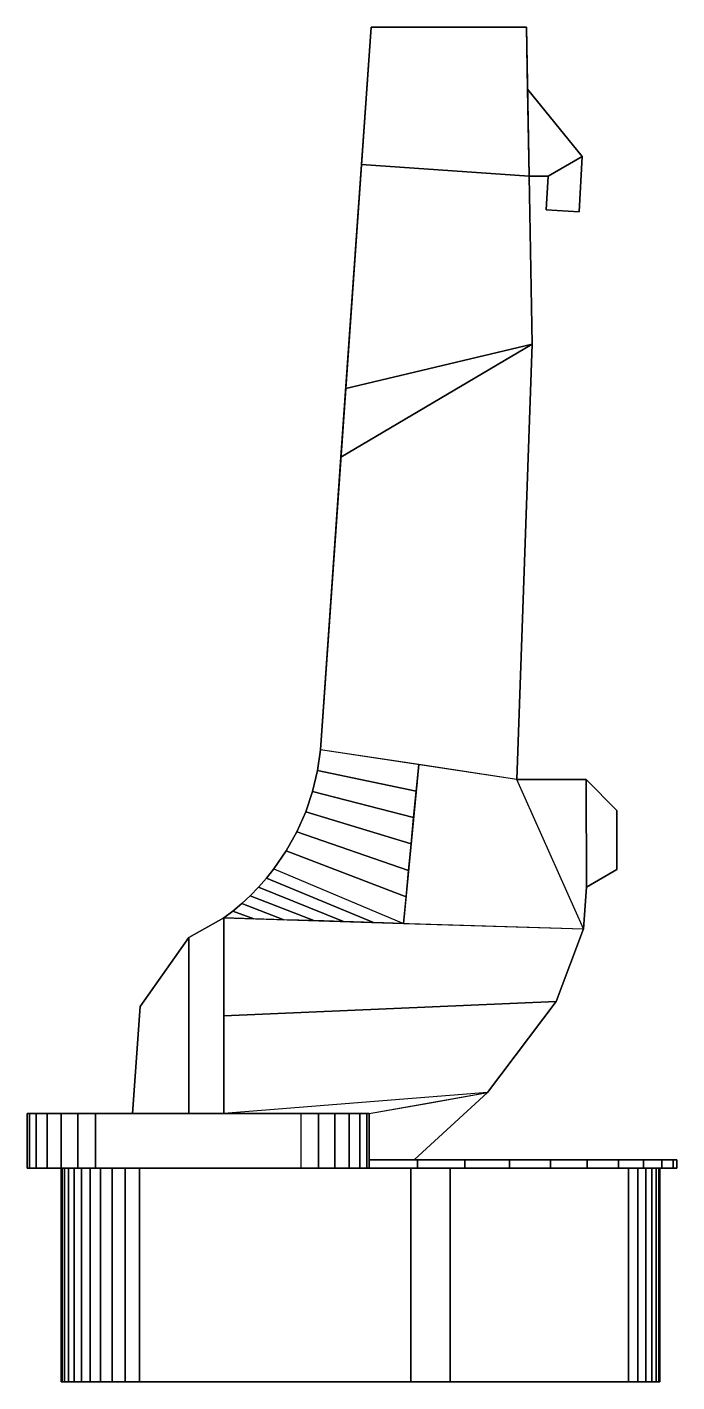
# Model space of a CAD drawing. Header units: millimetres. Extents: x -35.5 to 2.5, y -51 to 28.3.
import ezdxf

# ---------------------------------------------------------------- set-up
doc = ezdxf.new("R2010")
doc.units = ezdxf.units.MM
doc.layers.add('ACESSORIOS', color=1, linetype='Continuous')
doc.layers.add('AUX', color=3, linetype='Continuous')

msp = doc.modelspace()

# ---------------------------------------------------------------- linework, layer by layer
at = {"layer": 'ACESSORIOS'}
for p in [(-12.6, -14.872, 8.375), (-24, -23.846, 8.375)]:
    msp.add_line(p, (-13.482, -24.164, 8.375), dxfattribs=at)
for points in [[(-15.387, 28.286, -8.375), (-6.29, 28.286, -8.375), (-6.138, 19.566, -8.375), (-15.949, 20.252, -8.375)], [(-15.387, 28.286, 8.375), (-6.29, 28.286, 8.375), (-6.138, 19.566, 8.375), (-15.949, 20.252, 8.375)], [(-6.29, 28.286, 8.375), (-6.227, 24.65, 8.375), (-6.227, 24.65, -8.375), (-6.29, 28.286, -8.375)], [(-6.227, 24.65, -8.375), (-3.036, 20.706, -8.375), (-3.036, 20.706, 8.375), (-6.227, 24.65, 8.375)], [(-6.227, 24.65, -8.375), (-3.036, 20.706, -8.375), (-5.037, 19.566, -8.375), (-6.138, 19.566, -8.375)], [(-3.036, 20.706, 8.375), (-6.227, 24.65, 8.375), (-6.138, 19.566, 8.375), (-5.037, 19.566, 8.375)], [(-5.147, 17.587, 8.375), (-3.215, 17.48, 8.375), (-3.036, 20.706, 8.375), (-5.037, 19.566, 8.375)], [(-5.037, 19.566, -8.375), (-3.036, 20.706, -8.375), (-3.215, 17.48, -8.375), (-5.147, 17.587, -8.375)], [(-3.036, 20.706, -8.375), (-5.037, 19.566, -8.375), (-5.147, 17.587, -8.375), (-3.215, 17.48, -8.375)], [(-3.036, 20.706, 8.375), (-5.037, 19.566, 8.375), (-5.147, 17.587, 8.375), (-3.215, 17.48, 8.375)], [(-3.215, 17.48, -8.375), (-3.036, 20.706, -8.375), (-3.036, 20.706, 8.375), (-3.215, 17.48, 8.375)], [(-15.949, 20.252, -8.375), (-6.138, 19.566, -8.375), (-5.966, 9.735, -8.375), (-17.147, 3.124, -8.375)], [(-15.949, 20.252, 8.375), (-6.138, 19.566, 8.375), (-5.966, 9.735, 8.375), (-16.866, 7.141, 8.375)], [(-5.037, 19.566, 8.375), (-6.138, 19.566, 8.375), (-6.138, 19.566, -8.375), (-5.037, 19.566, -8.375)], [(-6.138, 19.566, 8.375), (-5.966, 9.735, 8.375), (-5.966, 9.735, -8.375), (-6.138, 19.566, -8.375)], [(-5.147, 17.587, -8.375), (-5.037, 19.566, -8.375), (-5.037, 19.566, 8.375), (-5.147, 17.587, 8.375)], [(-5.147, 17.587, -8.375), (-3.215, 17.48, -8.375), (-3.215, 17.48, 8.375), (-5.147, 17.587, 8.375)], [(-5.966, 9.735, -8.375), (-6.856, -15.74, -8.375), (-18.345, -14.005, -8.375), (-17.147, 3.124, -8.375)], [(-5.966, 9.735, 8.375), (-6.856, -15.74, 8.375), (-18.345, -14.005, 8.375), (-16.866, 7.141, 8.375)], [(-6.856, -15.74, 8.375), (-5.966, 9.735, 8.375), (-5.966, 9.735, -8.375), (-6.856, -15.74, -8.375)], [(-6.856, -15.74, 8.375), (-12.6, -14.872, 8.375), (-13.482, -24.164, 8.375), (-2.965, -24.482, 8.375)], [(-6.856, -15.74, -8.375), (-12.6, -14.872, -8.375), (-13.482, -24.164, -8.375), (-2.965, -24.482, -8.375)], [(-6.856, -15.74, -8.375), (-2.801, -15.75, -8.375), (-2.801, -15.75, 8.375), (-6.856, -15.74, 8.375)], [(-6.856, -15.74, 8.375), (-2.801, -15.75, 8.375), (-2.795, -22.052, 8.375), (-2.965, -24.482, 8.375)], [(-6.856, -15.74, -8.375), (-2.801, -15.75, -8.375), (-2.795, -22.052, -8.375), (-2.965, -24.482, -8.375)], [(-2.801, -15.75, 8.375), (-1.003, -17.552, 8.375), (-1.006, -21.022, 8.375), (-2.795, -22.052, 8.375)], [(-2.801, -15.75, -8.375), (-1.003, -17.552, -8.375), (-1.006, -21.022, -8.375), (-2.795, -22.052, -8.375)], [(-1.006, -21.022, -8.375), (-1.003, -17.552, -8.375), (-1.003, -17.552, 8.375), (-1.006, -21.022, 8.375)], [(-21.503, -21.527, 9.159), (-21.503, -21.527, -7.591), (-21.065, -20.977, -7.571), (-21.065, -20.977, 9.179)], [(-2.795, -22.052, -8.375), (-1.006, -21.022, -8.375), (-1.006, -21.022, 8.375), (-2.795, -22.052, 8.375)], [(-22.45, -22.546, 8.964), (-22.45, -22.546, -7.786), (-21.966, -22.051, -7.665), (-21.966, -22.051, 9.085)], [(-21.966, -22.051, -7.665), (-21.966, -22.051, 9.085), (-21.503, -21.527, 9.159), (-21.503, -21.527, -7.591)], [(-22.952, -23.011, -7.948), (-22.952, -23.011, 8.802), (-22.45, -22.546, 8.964), (-22.45, -22.546, -7.786)], [(-23.47, -23.444, 8.604), (-24, -23.846, 8.375), (-24, -23.846, -8.375), (-23.47, -23.444, -8.146)], [(-23.47, -23.444, 8.604), (-23.47, -23.444, -8.146), (-22.952, -23.011, -7.948), (-22.952, -23.011, 8.802)], [(-26.051, -35.3, 8.375), (-26.051, -24.985, 8.375), (-24, -23.846, 8.375), (-24, -35.3, 8.375)], [(-26.051, -35.3, -8.375), (-26.051, -24.985, -8.375), (-24, -23.846, -8.375), (-24, -35.3, -8.375)], [(-24, -29.573, 8.375), (-24, -23.846, 8.375), (-2.965, -24.482, 8.375), (-4.556, -28.739, 8.375)], [(-24, -29.573, -8.375), (-24, -23.846, -8.375), (-2.965, -24.482, -8.375), (-4.556, -28.739, -8.375)], [(-29.334, -35.3, 8.375), (-28.896, -29.039, 8.375), (-26.051, -24.985, 8.375), (-26.051, -35.3, 8.375)], [(-29.334, -35.3, -8.375), (-28.896, -29.039, -8.375), (-26.051, -24.985, -8.375), (-26.051, -35.3, -8.375)], [(-28.896, -29.039, 8.375), (-29.334, -35.3, 8.375), (-29.334, -35.3, -8.375), (-28.896, -29.039, -8.375)], [(-24, -35.3, 8.375), (-24, -29.573, 8.375), (-4.556, -28.739, 8.375), (-8.568, -34.063, 8.375)], [(-24, -35.3, -8.375), (-24, -29.573, -8.375), (-4.556, -28.739, -8.375), (-8.568, -34.063, -8.375)], [(-8.568, -34.063, 8.375), (-24, -35.3, 8.375), (-15.5, -35.3, 8.375), (-12.034, -34.682, 8.375)], [(-15.5, -35.3, 8.375), (-8.568, -34.063, 8.375), (-12.856, -38, 8.375), (-15.5, -38, 8.375)], [(-35.5, -38.5, -24.493), (-35.5, -35.3, -24.493), (-35.5, -35.3, 24.507), (-35.5, -38.5, 24.507)], [(-15.5, -35.3, -24.493), (-35.5, -35.3, -24.493), (-35.5, -35.3, 24.507), (-15.5, -35.3, 24.507)], [(-31.5, -38.5, -28.493), (-31.5, -35.3, -28.493), (-19.5, -35.3, -28.493), (-19.5, -38.5, -28.493)], [(-31.5, -38.5, 28.507), (-31.5, -35.3, 28.507), (-19.5, -35.3, 28.507), (-19.5, -38.5, 28.507)], [(-29.334, -35.3, -8.375), (-15.5, -35.3, -8.375), (-15.5, -35.3, 8.375), (-29.334, -35.3, 8.375)], [(-15.5, -38, -8.375), (-15.5, -35.3, -8.375), (-15.5, -35.3, -24.493), (-15.5, -38.5, -24.493)], [(-15.5, -35.3, 8.375), (-15.5, -38, 8.375), (-15.5, -38, 18.493), (-15.5, -35.3, 18.493)], [(-15.5, -35.3, 18.493), (-15.5, -38.5, 18.493), (-15.5, -38.5, 24.507), (-15.5, -35.3, 24.507)], [(-12.856, -38, -8.375), (-15.5, -38, -8.375), (-15.5, -38, 8.375), (-12.856, -38, 8.375)], [(-35.5, -38.5, -24.493), (-15.5, -38.5, -24.493), (-15.5, -38.5, 24.507), (-35.5, -38.5, 24.507)], [(-28.923, -51, -11.8), (-28.923, -38.5, -11.8), (-13.061, -38.5, -11.8), (-13.061, -51, -11.8)], [(-28.923, -51, 11.8), (-13.061, -51, 11.8), (-13.061, -38.5, 11.8), (-28.923, -38.5, 11.8)], [(-13.061, -51, -11.8), (-13.061, -38.5, -11.8), (-10.751, -38.5, -7.8), (-10.751, -51, -7.8)], [(-13.061, -51, 11.8), (-10.751, -51, 7.8), (-10.751, -38.5, 7.8), (-13.061, -38.5, 11.8)], [(-10.751, -51, -7.8), (-10.751, -38.5, -7.8), (-0.334, -38.5, -7.8), (-0.334, -51, -7.8)], [(-10.751, -51, 7.8), (-10.751, -38.5, 7.8), (-0.334, -38.5, 7.8), (-0.334, -51, 7.8)]]:
    msp.add_3dface(points, dxfattribs=at)
at = {"layer": 'AUX'}
for p, q in [((-26.051, -24.985, -8.375), (-28.896, -29.039, -8.375)), ((-28.896, -29.039, 8.375), (-26.051, -24.985, 8.375)), ((-15.5, -38, 18.493), (-15.5, -38, -18.493)), ((-15.5, -38.5, 18.493), (-15.5, -38.5, -18.493)), ((-10.751, -38.5, -7.8), (-10.751, -38.5, 0)), ((-10.751, -38.5, 0), (-10.751, -38.5, 7.8)), ((-10.751, -51, -7.8), (-10.751, -51, 0)), ((-10.751, -51, 0), (-10.751, -51, 7.8))]:
    msp.add_line(p, q, dxfattribs=at)
for points in [[(-15.387, 28.286, -8.375), (-18.345, -14.005, -8.375), (-18.345, -14.005, 8.375), (-15.387, 28.286, 8.375)], [(-6.29, 28.286, 8.375), (-6.29, 28.286, -8.375), (-15.387, 28.286, -8.375), (-15.387, 28.286, 8.375)], [(-18.345, -14.005, -8.375), (-18.517, -15.224, -8.042), (-18.517, -15.224, 8.708), (-18.345, -14.005, 8.375)], [(-18.517, -15.224, 8.708), (-18.804, -16.445, 8.938), (-18.804, -16.445, -7.812), (-18.517, -15.224, -8.042)], [(-1.003, -17.552, -8.375), (-2.801, -15.75, -8.375), (-2.801, -15.75, 8.375), (-1.003, -17.552, 8.375)], [(-18.804, -16.445, -7.812), (-19.206, -17.647, -7.67), (-19.206, -17.647, 9.08), (-18.804, -16.445, 8.938)], [(-19.206, -17.647, 9.08), (-19.206, -17.647, -7.67), (-19.721, -18.812, -7.598), (-19.721, -18.812, 9.152)], [(-1.006, -21.022, -8.375), (-1.003, -17.552, -8.375), (-1.003, -17.552, 8.375), (-1.006, -21.022, 8.375)], [(-19.721, -18.812, 9.152), (-20.343, -19.926, 9.177), (-20.343, -19.926, -7.573), (-19.721, -18.812, -7.598)], [(-20.343, -19.926, -7.573), (-21.065, -20.977, -7.571), (-21.065, -20.977, 9.179), (-20.343, -19.926, 9.177)], [(-2.795, -22.052, 8.375), (-1.006, -21.022, 8.375), (-1.006, -21.022, -8.375), (-2.795, -22.052, -8.375)], [(-2.965, -24.482, -8.375), (-2.795, -22.052, -8.375), (-2.795, -22.052, 8.375), (-2.965, -24.482, 8.375)], [(-24, -23.846, 8.375), (-24, -23.846, -8.375), (-26.051, -24.985, -8.375), (-26.051, -24.985, 8.375)], [(-4.556, -28.739, 8.375), (-2.965, -24.482, 8.375), (-2.965, -24.482, -8.375), (-4.556, -28.739, -8.375)], [(-26.051, -24.985, -8.375), (-28.896, -29.039, -8.375), (-28.896, -29.039, 8.375), (-26.051, -24.985, 8.375)], [(-4.556, -28.739, -8.375), (-8.568, -34.063, -8.375), (-8.568, -34.063, 8.375), (-4.556, -28.739, 8.375)], [(-12.856, -38, 8.375), (-8.568, -34.063, 8.375), (-8.568, -34.063, -8.375), (-12.856, -38, -8.375)], [(-28.923, -38.5, 11.8), (-28.923, -38.5, -11.8), (-13.061, -38.5, -11.8), (-13.061, -38.5, 11.8)], [(-13.061, -38.5, 11.8), (-13.061, -38.5, -11.8), (-10.751, -38.5, -7.8), (-10.751, -38.5, 7.8)], [(-28.923, -51, 11.8), (-28.923, -51, -11.8), (-13.061, -51, -11.8), (-13.061, -51, 11.8)], [(-13.061, -51, 11.8), (-13.061, -51, -11.8), (-10.751, -51, -7.8), (-10.751, -51, 7.8)]]:
    msp.add_3dface(points, dxfattribs=at)

# ---------------------------------------------------------------- meshes
at = {"layer": 'ACESSORIOS'}
mesh = msp.add_polymesh((2, 7), dxfattribs=at)
for k, corner in enumerate([(-18.345, -14.005, 8.375), (-18.517, -15.224, 8.708), (-18.804, -16.445, 8.938), (-19.206, -17.647, 9.08), (-19.721, -18.812, 9.152), (-20.343, -19.926, 9.177), (-21.065, -20.977, 9.179), (-12.6, -14.872, 8.375), (-12.747, -16.421, 8.375), (-12.894, -17.969, 8.375), (-13.041, -19.518, 8.375), (-13.188, -21.067, 8.375), (-13.335, -22.615, 8.375), (-13.482, -24.164, 8.375)]):
    mesh.set_mesh_vertex(divmod(k, 7), corner)
mesh = msp.add_polymesh((2, 7), dxfattribs=at)
for k, corner in enumerate([(-18.345, -14.005, -8.375), (-18.517, -15.224, -8.042), (-18.804, -16.445, -7.812), (-19.206, -17.647, -7.67), (-19.721, -18.812, -7.598), (-20.343, -19.926, -7.573), (-21.065, -20.977, -7.571), (-12.6, -14.872, -8.375), (-12.747, -16.421, -8.375), (-12.894, -17.969, -8.375), (-13.041, -19.518, -8.375), (-13.188, -21.067, -8.375), (-13.335, -22.615, -8.375), (-13.482, -24.164, -8.375)]):
    mesh.set_mesh_vertex(divmod(k, 7), corner)
mesh = msp.add_polymesh((2, 7), dxfattribs=at)
for k, corner in enumerate([(-24, -23.846, 8.375), (-23.47, -23.444, 8.604), (-22.952, -23.011, 8.802), (-22.45, -22.546, 8.964), (-21.966, -22.051, 9.085), (-21.503, -21.527, 9.159), (-21.065, -20.977, 9.179), (-24, -23.846, 8.375), (-22.247, -23.899, 8.375), (-20.494, -23.952, 8.375), (-18.741, -24.005, 8.375), (-16.988, -24.058, 8.375), (-15.235, -24.111, 8.375), (-13.482, -24.164, 8.375)]):
    mesh.set_mesh_vertex(divmod(k, 7), corner)
mesh = msp.add_polymesh((2, 7), dxfattribs=at)
for k, corner in enumerate([(-24, -23.846, -8.375), (-23.47, -23.444, -8.146), (-22.952, -23.011, -7.948), (-22.45, -22.546, -7.786), (-21.966, -22.051, -7.665), (-21.503, -21.527, -7.591), (-21.065, -20.977, -7.571), (-24, -23.846, -8.375), (-22.247, -23.899, -8.375), (-20.494, -23.952, -8.375), (-18.741, -24.005, -8.375), (-16.988, -24.058, -8.375), (-15.235, -24.111, -8.375), (-13.482, -24.164, -8.375)]):
    mesh.set_mesh_vertex(divmod(k, 7), corner)
mesh = msp.add_polymesh((2, 7), dxfattribs=at)
for k, corner in enumerate([(-31.5, -38.5, 28.507), (-32.535, -38.5, 28.371), (-33.5, -38.5, 27.971), (-34.328, -38.5, 27.335), (-34.964, -38.5, 26.507), (-35.364, -38.5, 25.542), (-35.5, -38.5, 24.507), (-31.5, -35.3, 28.507), (-32.535, -35.3, 28.371), (-33.5, -35.3, 27.971), (-34.328, -35.3, 27.335), (-34.964, -35.3, 26.507), (-35.364, -35.3, 25.542), (-35.5, -35.3, 24.507)]):
    mesh.set_mesh_vertex(divmod(k, 7), corner)
mesh = msp.add_polymesh((2, 7), dxfattribs=at)
for k, corner in enumerate([(-31.5, -38.5, -28.493), (-32.535, -38.5, -28.357), (-33.5, -38.5, -27.957), (-34.328, -38.5, -27.321), (-34.964, -38.5, -26.493), (-35.364, -38.5, -25.528), (-35.5, -38.5, -24.493), (-31.5, -35.3, -28.493), (-32.535, -35.3, -28.357), (-33.5, -35.3, -27.957), (-34.328, -35.3, -27.321), (-34.964, -35.3, -26.493), (-35.364, -35.3, -25.528), (-35.5, -35.3, -24.493)]):
    mesh.set_mesh_vertex(divmod(k, 7), corner)
mesh = msp.add_polymesh((2, 7), dxfattribs=at)
for k, corner in enumerate([(-19.5, -35.3, -28.493), (-18.465, -35.3, -28.357), (-17.5, -35.3, -27.957), (-16.672, -35.3, -27.321), (-16.036, -35.3, -26.493), (-15.636, -35.3, -25.528), (-15.5, -35.3, -24.493), (-31.5, -35.3, -28.493), (-32.535, -35.3, -28.357), (-33.5, -35.3, -27.957), (-34.328, -35.3, -27.321), (-34.964, -35.3, -26.493), (-35.364, -35.3, -25.528), (-35.5, -35.3, -24.493)]):
    mesh.set_mesh_vertex(divmod(k, 7), corner)
mesh = msp.add_polymesh((2, 7), dxfattribs=at)
for k, corner in enumerate([(-35.5, -35.3, 24.507), (-35.364, -35.3, 25.542), (-34.964, -35.3, 26.507), (-34.328, -35.3, 27.335), (-33.5, -35.3, 27.971), (-32.535, -35.3, 28.371), (-31.5, -35.3, 28.507), (-15.5, -35.3, 24.507), (-15.636, -35.3, 25.542), (-16.036, -35.3, 26.507), (-16.672, -35.3, 27.335), (-17.5, -35.3, 27.971), (-18.465, -35.3, 28.371), (-19.5, -35.3, 28.507)]):
    mesh.set_mesh_vertex(divmod(k, 7), corner)
mesh = msp.add_polymesh((2, 7), dxfattribs=at)
for k, corner in enumerate([(-19.5, -38.5, 28.507), (-18.465, -38.5, 28.371), (-17.5, -38.5, 27.971), (-16.672, -38.5, 27.335), (-16.036, -38.5, 26.507), (-15.636, -38.5, 25.542), (-15.5, -38.5, 24.507), (-19.5, -35.3, 28.507), (-18.465, -35.3, 28.371), (-17.5, -35.3, 27.971), (-16.672, -35.3, 27.335), (-16.036, -35.3, 26.507), (-15.636, -35.3, 25.542), (-15.5, -35.3, 24.507)]):
    mesh.set_mesh_vertex(divmod(k, 7), corner)
mesh = msp.add_polymesh((2, 7), dxfattribs=at)
for k, corner in enumerate([(-19.5, -38.5, -28.493), (-18.465, -38.5, -28.357), (-17.5, -38.5, -27.957), (-16.672, -38.5, -27.321), (-16.036, -38.5, -26.493), (-15.636, -38.5, -25.528), (-15.5, -38.5, -24.493), (-19.5, -35.3, -28.493), (-18.465, -35.3, -28.357), (-17.5, -35.3, -27.957), (-16.672, -35.3, -27.321), (-16.036, -35.3, -26.493), (-15.636, -35.3, -25.528), (-15.5, -35.3, -24.493)]):
    mesh.set_mesh_vertex(divmod(k, 7), corner)
mesh = msp.add_polymesh((2, 21), dxfattribs=at)
for k, corner in enumerate([(-15.5, -38.5, 18.493), (-12.662, -38.5, 18.196), (-9.904, -38.5, 17.467), (-7.291, -38.5, 16.322), (-4.885, -38.5, 14.789), (-2.743, -38.5, 12.904), (-0.916, -38.5, 10.712), (0.551, -38.5, 8.265), (1.625, -38.5, 5.622), (2.28, -38.5, 2.845), (2.5, -38.5, 0), (2.28, -38.5, -2.845), (1.625, -38.5, -5.622), (0.551, -38.5, -8.265), (-0.916, -38.5, -10.712), (-2.743, -38.5, -12.903), (-4.885, -38.5, -14.788), (-7.291, -38.5, -16.322), (-9.904, -38.5, -17.467), (-12.662, -38.5, -18.196), (-15.5, -38.5, -18.493), (-15.5, -38, 18.493), (-12.662, -38, 18.196), (-9.904, -38, 17.467), (-7.291, -38, 16.322), (-4.885, -38, 14.789), (-2.743, -38, 12.904), (-0.916, -38, 10.712), (0.551, -38, 8.265), (1.625, -38, 5.622), (2.28, -38, 2.845), (2.5, -38, 0), (2.28, -38, -2.845), (1.625, -38, -5.622), (0.551, -38, -8.265), (-0.916, -38, -10.712), (-2.743, -38, -12.903), (-4.885, -38, -14.788), (-7.291, -38, -16.322), (-9.904, -38, -17.467), (-12.662, -38, -18.196), (-15.5, -38, -18.493)]):
    mesh.set_mesh_vertex(divmod(k, 21), corner)
mesh = msp.add_polymesh((2, 7), dxfattribs=at)
for k, corner in enumerate([(-31.5, -38.5, -28.493), (-32.535, -38.5, -28.357), (-33.5, -38.5, -27.957), (-34.328, -38.5, -27.321), (-34.964, -38.5, -26.493), (-35.364, -38.5, -25.528), (-35.5, -38.5, -24.493), (-19.5, -38.5, -28.493), (-18.465, -38.5, -28.357), (-17.5, -38.5, -27.957), (-16.672, -38.5, -27.321), (-16.036, -38.5, -26.493), (-15.636, -38.5, -25.528), (-15.5, -38.5, -24.493)]):
    mesh.set_mesh_vertex(divmod(k, 7), corner)
mesh = msp.add_polymesh((2, 7), dxfattribs=at)
for k, corner in enumerate([(-35.5, -38.5, 24.507), (-35.364, -38.5, 25.542), (-34.964, -38.5, 26.507), (-34.328, -38.5, 27.335), (-33.5, -38.5, 27.971), (-32.535, -38.5, 28.371), (-31.5, -38.5, 28.507), (-15.5, -38.5, 24.507), (-15.636, -38.5, 25.542), (-16.036, -38.5, 26.507), (-16.672, -38.5, 27.335), (-17.5, -38.5, 27.971), (-18.465, -38.5, 28.371), (-19.5, -38.5, 28.507)]):
    mesh.set_mesh_vertex(divmod(k, 7), corner)
mesh = msp.add_polymesh((2, 21), dxfattribs=at)
for k, corner in enumerate([(-28.923, -51, 11.8), (-29.76, -51, 10.812), (-30.522, -51, 9.765), (-31.204, -51, 8.665), (-31.803, -51, 7.517), (-32.316, -51, 6.328), (-32.739, -51, 5.105), (-33.071, -51, 3.853), (-33.309, -51, 2.581), (-33.452, -51, 1.294), (-33.5, -51, 0), (-33.452, -51, -1.294), (-33.309, -51, -2.581), (-33.071, -51, -3.853), (-32.739, -51, -5.105), (-32.316, -51, -6.328), (-31.803, -51, -7.517), (-31.204, -51, -8.665), (-30.522, -51, -9.765), (-29.76, -51, -10.812), (-28.923, -51, -11.8), (-28.923, -38.5, 11.8), (-29.76, -38.5, 10.812), (-30.522, -38.5, 9.765), (-31.204, -38.5, 8.665), (-31.803, -38.5, 7.517), (-32.316, -38.5, 6.328), (-32.739, -38.5, 5.105), (-33.071, -38.5, 3.853), (-33.309, -38.5, 2.581), (-33.452, -38.5, 1.294), (-33.5, -38.5, 0), (-33.452, -38.5, -1.294), (-33.309, -38.5, -2.581), (-33.071, -38.5, -3.853), (-32.739, -38.5, -5.105), (-32.316, -38.5, -6.328), (-31.803, -38.5, -7.517), (-31.204, -38.5, -8.665), (-30.522, -38.5, -9.765), (-29.76, -38.5, -10.812), (-28.923, -38.5, -11.8)]):
    mesh.set_mesh_vertex(divmod(k, 21), corner)
mesh = msp.add_polymesh((2, 7), dxfattribs=at)
for k, corner in enumerate([(-0.334, -51, 7.8), (0.219, -51, 6.572), (0.677, -51, 5.305), (1.035, -51, 4.006), (1.293, -51, 2.684), (1.448, -51, 1.346), (1.5, -51, 0), (-0.334, -38.5, 7.8), (0.219, -38.5, 6.572), (0.677, -38.5, 5.305), (1.035, -38.5, 4.006), (1.293, -38.5, 2.684), (1.448, -38.5, 1.346), (1.5, -38.5, 0)]):
    mesh.set_mesh_vertex(divmod(k, 7), corner)
mesh = msp.add_polymesh((2, 7), dxfattribs=at)
for k, corner in enumerate([(1.5, -51, 0), (1.448, -51, -1.346), (1.293, -51, -2.684), (1.035, -51, -4.006), (0.677, -51, -5.305), (0.219, -51, -6.572), (-0.334, -51, -7.8), (1.5, -38.5, 0), (1.448, -38.5, -1.346), (1.293, -38.5, -2.684), (1.035, -38.5, -4.006), (0.677, -38.5, -5.305), (0.219, -38.5, -6.572), (-0.334, -38.5, -7.8)]):
    mesh.set_mesh_vertex(divmod(k, 7), corner)
at = {"layer": 'AUX'}
mesh = msp.add_polymesh((2, 21), dxfattribs=at)
for k, corner in enumerate([(-15.5, -38, 18.493), (-15.5, -38, 16.644), (-15.5, -38, 14.795), (-15.5, -38, 12.945), (-15.5, -38, 11.096), (-15.5, -38, 9.247), (-15.5, -38, 7.397), (-15.5, -38, 5.548), (-15.5, -38, 3.699), (-15.5, -38, 1.849), (-15.5, -38, 0), (-15.5, -38, -1.849), (-15.5, -38, -3.699), (-15.5, -38, -5.548), (-15.5, -38, -7.397), (-15.5, -38, -9.247), (-15.5, -38, -11.096), (-15.5, -38, -12.945), (-15.5, -38, -14.795), (-15.5, -38, -16.644), (-15.5, -38, -18.493), (-15.5, -38, 18.493), (-12.662, -38, 18.196), (-9.904, -38, 17.467), (-7.291, -38, 16.322), (-4.885, -38, 14.789), (-2.743, -38, 12.904), (-0.916, -38, 10.712), (0.551, -38, 8.265), (1.625, -38, 5.622), (2.28, -38, 2.845), (2.5, -38, 0), (2.28, -38, -2.845), (1.625, -38, -5.622), (0.551, -38, -8.265), (-0.916, -38, -10.712), (-2.743, -38, -12.903), (-4.885, -38, -14.788), (-7.291, -38, -16.322), (-9.904, -38, -17.467), (-12.662, -38, -18.196), (-15.5, -38, -18.493)]):
    mesh.set_mesh_vertex(divmod(k, 21), corner)
mesh = msp.add_polymesh((2, 7), dxfattribs=at)
for k, corner in enumerate([(-28.923, -38.5, 11.8), (-28.923, -38.5, 7.867), (-28.923, -38.5, 3.933), (-28.923, -38.5, 0), (-28.923, -38.5, -3.933), (-28.923, -38.5, -7.867), (-28.923, -38.5, -11.8), (-28.923, -38.5, 11.8), (-31.413, -38.5, 8.287), (-32.97, -38.5, 4.273), (-33.5, -38.5, 0), (-32.97, -38.5, -4.273), (-31.413, -38.5, -8.287), (-28.923, -38.5, -11.8)]):
    mesh.set_mesh_vertex(divmod(k, 7), corner)
mesh = msp.add_polymesh((2, 21), dxfattribs=at)
for k, corner in enumerate([(-15.5, -38.5, -18.493), (-12.662, -38.5, -18.196), (-9.904, -38.5, -17.467), (-7.291, -38.5, -16.322), (-4.885, -38.5, -14.788), (-2.743, -38.5, -12.903), (-0.916, -38.5, -10.712), (0.551, -38.5, -8.265), (1.625, -38.5, -5.622), (2.28, -38.5, -2.845), (2.5, -38.5, 0), (2.28, -38.5, 2.845), (1.625, -38.5, 5.622), (0.551, -38.5, 8.265), (-0.916, -38.5, 10.712), (-2.743, -38.5, 12.904), (-4.885, -38.5, 14.789), (-7.291, -38.5, 16.322), (-9.904, -38.5, 17.467), (-12.662, -38.5, 18.196), (-15.5, -38.5, 18.493), (-15.5, -38.5, -18.493), (-15.5, -38.5, -16.644), (-15.5, -38.5, -14.795), (-15.5, -38.5, -12.945), (-15.5, -38.5, -11.096), (-15.5, -38.5, -9.247), (-15.5, -38.5, -7.397), (-15.5, -38.5, -5.548), (-15.5, -38.5, -3.699), (-15.5, -38.5, -1.849), (-15.5, -38.5, 0), (-15.5, -38.5, 1.849), (-15.5, -38.5, 3.699), (-15.5, -38.5, 5.548), (-15.5, -38.5, 7.397), (-15.5, -38.5, 9.247), (-15.5, -38.5, 11.096), (-15.5, -38.5, 12.945), (-15.5, -38.5, 14.795), (-15.5, -38.5, 16.644), (-15.5, -38.5, 18.493)]):
    mesh.set_mesh_vertex(divmod(k, 21), corner)
mesh = msp.add_polymesh((2, 7), dxfattribs=at)
for k, corner in enumerate([(-0.334, -38.5, -7.8), (0.219, -38.5, -6.572), (0.677, -38.5, -5.305), (1.035, -38.5, -4.006), (1.293, -38.5, -2.684), (1.448, -38.5, -1.346), (1.5, -38.5, 0), (-10.751, -38.5, -7.8), (-10.751, -38.5, -6.5), (-10.751, -38.5, -5.2), (-10.751, -38.5, -3.9), (-10.751, -38.5, -2.6), (-10.751, -38.5, -1.3), (-10.751, -38.5, 0)]):
    mesh.set_mesh_vertex(divmod(k, 7), corner)
mesh = msp.add_polymesh((2, 7), dxfattribs=at)
for k, corner in enumerate([(1.5, -38.5, 0), (1.448, -38.5, 1.346), (1.293, -38.5, 2.684), (1.035, -38.5, 4.006), (0.677, -38.5, 5.305), (0.219, -38.5, 6.572), (-0.334, -38.5, 7.8), (-10.751, -38.5, 0), (-10.751, -38.5, 1.3), (-10.751, -38.5, 2.6), (-10.751, -38.5, 3.9), (-10.751, -38.5, 5.2), (-10.751, -38.5, 6.5), (-10.751, -38.5, 7.8)]):
    mesh.set_mesh_vertex(divmod(k, 7), corner)
mesh = msp.add_polymesh((2, 7), dxfattribs=at)
for k, corner in enumerate([(-28.923, -51, 11.8), (-28.923, -51, 7.867), (-28.923, -51, 3.933), (-28.923, -51, 0), (-28.923, -51, -3.933), (-28.923, -51, -7.867), (-28.923, -51, -11.8), (-28.923, -51, 11.8), (-31.413, -51, 8.287), (-32.97, -51, 4.273), (-33.5, -51, 0), (-32.97, -51, -4.273), (-31.413, -51, -8.287), (-28.923, -51, -11.8)]):
    mesh.set_mesh_vertex(divmod(k, 7), corner)
mesh = msp.add_polymesh((2, 7), dxfattribs=at)
for k, corner in enumerate([(-0.334, -51, -7.8), (0.219, -51, -6.572), (0.677, -51, -5.305), (1.035, -51, -4.006), (1.293, -51, -2.684), (1.448, -51, -1.346), (1.5, -51, 0), (-10.751, -51, -7.8), (-10.751, -51, -6.5), (-10.751, -51, -5.2), (-10.751, -51, -3.9), (-10.751, -51, -2.6), (-10.751, -51, -1.3), (-10.751, -51, 0)]):
    mesh.set_mesh_vertex(divmod(k, 7), corner)
mesh = msp.add_polymesh((2, 7), dxfattribs=at)
for k, corner in enumerate([(1.5, -51, 0), (1.448, -51, 1.346), (1.293, -51, 2.684), (1.035, -51, 4.006), (0.677, -51, 5.305), (0.219, -51, 6.572), (-0.334, -51, 7.8), (-10.751, -51, 0), (-10.751, -51, 1.3), (-10.751, -51, 2.6), (-10.751, -51, 3.9), (-10.751, -51, 5.2), (-10.751, -51, 6.5), (-10.751, -51, 7.8)]):
    mesh.set_mesh_vertex(divmod(k, 7), corner)

doc.saveas('drawing.dxf')
